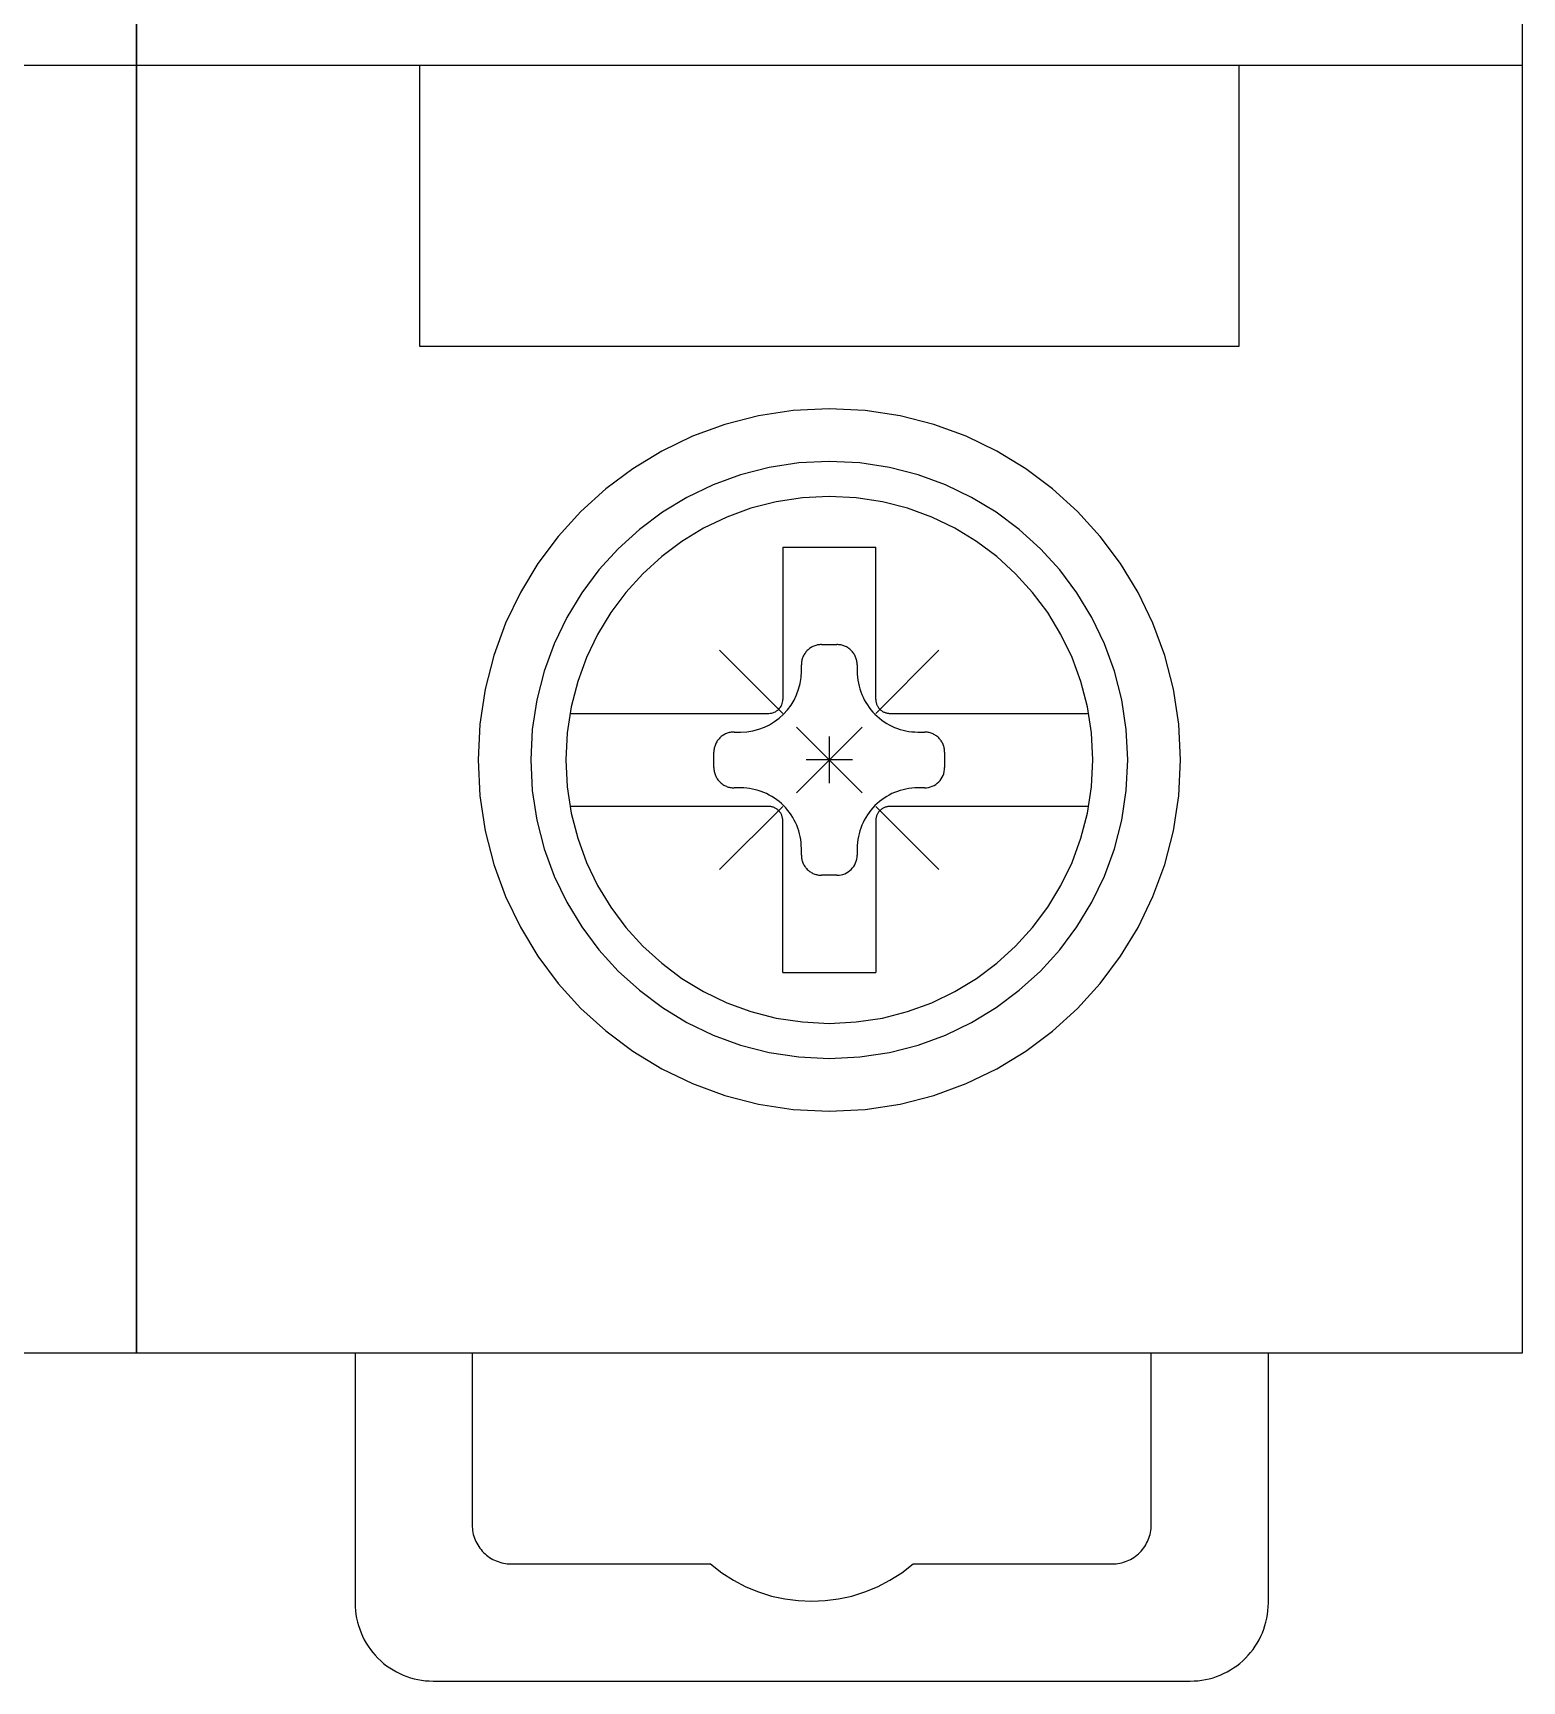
# Model space of a CAD drawing. Header units: millimetres. Extents: x 173893 to 258446, y -176540 to -123824.
# Drawn here: x 197149.22 to 197168.54, y -139324.39 to -139303.02 of the extents above; entities that cross this region are included whole.
import ezdxf

# ---------------------------------------------------------------- set-up
doc = ezdxf.new("R2010")
doc.units = ezdxf.units.MM
doc.header["$LTSCALE"] = 3

msp = doc.modelspace()

# ---------------------------------------------------------------- linework, layer by layer
for p, q in [((197150.565, -139240.659), (197150.565, -139320.141)), ((197150.565, -139320.141), (197150.565, -139240.659)), ((197168.537, -139240.659), (197168.537, -139320.141)), ((197132.593, -139303.435), (197150.565, -139303.435)), ((197150.565, -139303.435), (197168.537, -139303.435)), ((197154.236, -139303.435), (197154.236, -139307.08)), ((197164.867, -139307.08), (197164.867, -139303.435)), ((197154.236, -139307.08), (197164.867, -139307.08)), ((197158.633, -139307.982), (197158.196, -139308.094)), ((197159.085, -139307.913), (197158.633, -139307.982)), ((197159.551, -139307.89), (197159.085, -139307.913)), ((197160.017, -139307.913), (197159.551, -139307.89)), ((197159.551, -139307.89), (197159.551, -139307.89)), ((197160.47, -139307.982), (197160.017, -139307.913)), ((197160.906, -139308.094), (197160.47, -139307.982)), ((197158.196, -139308.094), (197157.778, -139308.248)), ((197161.325, -139308.248), (197160.906, -139308.094)), ((197157.379, -139308.439), (197157.004, -139308.668)), ((197157.778, -139308.248), (197157.379, -139308.439)), ((197161.723, -139308.439), (197161.325, -139308.248)), ((197162.099, -139308.668), (197161.723, -139308.439)), ((197158.771, -139308.652), (197158.4, -139308.747)), ((197159.155, -139308.593), (197158.771, -139308.652)), ((197159.551, -139308.573), (197159.155, -139308.593)), ((197159.947, -139308.593), (197159.551, -139308.573)), ((197159.551, -139308.573), (197159.551, -139308.573)), ((197160.332, -139308.652), (197159.947, -139308.593)), ((197160.703, -139308.747), (197160.332, -139308.652)), ((197157.004, -139308.668), (197156.653, -139308.93)), ((197158.4, -139308.747), (197158.044, -139308.877)), ((197161.059, -139308.877), (197160.703, -139308.747)), ((197162.449, -139308.93), (197162.099, -139308.668)), ((197156.653, -139308.93), (197156.33, -139309.224)), ((197157.705, -139309.04), (197157.386, -139309.234)), ((197158.044, -139308.877), (197157.705, -139309.04)), ((197159.202, -139309.046), (197158.863, -139309.098)), ((197159.551, -139309.029), (197159.202, -139309.046)), ((197159.901, -139309.046), (197159.551, -139309.029)), ((197159.551, -139309.029), (197159.551, -139309.029)), ((197160.24, -139309.098), (197159.901, -139309.046)), ((197161.397, -139309.04), (197161.059, -139308.877)), ((197161.717, -139309.234), (197161.397, -139309.04)), ((197162.773, -139309.224), (197162.449, -139308.93)), ((197156.33, -139309.224), (197156.035, -139309.548)), ((197157.386, -139309.234), (197157.088, -139309.457)), ((197158.221, -139309.297), (197157.922, -139309.441)), ((197158.535, -139309.182), (197158.221, -139309.297)), ((197158.863, -139309.098), (197158.535, -139309.182)), ((197160.567, -139309.182), (197160.24, -139309.098)), ((197160.881, -139309.297), (197160.567, -139309.182)), ((197161.18, -139309.441), (197160.881, -139309.297)), ((197162.015, -139309.457), (197161.717, -139309.234)), ((197163.067, -139309.548), (197162.773, -139309.224)), ((197157.088, -139309.457), (197156.813, -139309.707)), ((197157.922, -139309.441), (197157.641, -139309.612)), ((197161.462, -139309.612), (197161.18, -139309.441)), ((197162.29, -139309.707), (197162.015, -139309.457)), ((197156.035, -139309.548), (197155.773, -139309.898)), ((197156.813, -139309.707), (197156.563, -139309.982)), ((197157.641, -139309.612), (197157.378, -139309.809)), ((197158.948, -139309.688), (197158.948, -139311.66)), ((197158.948, -139309.688), (197160.155, -139309.688)), ((197160.155, -139311.66), (197160.155, -139309.688)), ((197161.725, -139309.809), (197161.462, -139309.612)), ((197162.54, -139309.982), (197162.29, -139309.707)), ((197163.329, -139309.898), (197163.067, -139309.548)), ((197155.773, -139309.898), (197155.545, -139310.274)), ((197157.378, -139309.809), (197157.135, -139310.03)), ((197161.968, -139310.03), (197161.725, -139309.809)), ((197163.558, -139310.274), (197163.329, -139309.898)), ((197156.563, -139309.982), (197156.34, -139310.28)), ((197157.135, -139310.03), (197156.914, -139310.272)), ((197162.188, -139310.272), (197161.968, -139310.03)), ((197162.763, -139310.28), (197162.54, -139309.982)), ((197155.545, -139310.274), (197155.353, -139310.672)), ((197156.34, -139310.28), (197156.146, -139310.6)), ((197156.914, -139310.272), (197156.718, -139310.535)), ((197162.385, -139310.535), (197162.188, -139310.272)), ((197162.957, -139310.6), (197162.763, -139310.28)), ((197163.75, -139310.672), (197163.558, -139310.274)), ((197156.718, -139310.535), (197156.547, -139310.817)), ((197162.556, -139310.817), (197162.385, -139310.535)), ((197155.353, -139310.672), (197155.2, -139311.091)), ((197156.146, -139310.6), (197155.983, -139310.938)), ((197163.12, -139310.938), (197162.957, -139310.6)), ((197163.903, -139311.091), (197163.75, -139310.672)), ((197155.983, -139310.938), (197155.853, -139311.294)), ((197156.547, -139310.817), (197156.403, -139311.116)), ((197159.296, -139311.001), (197159.286, -139311.009)), ((197159.306, -139310.993), (197159.296, -139311.001)), ((197159.317, -139310.986), (197159.306, -139310.993)), ((197159.328, -139310.98), (197159.317, -139310.986)), ((197159.34, -139310.974), (197159.328, -139310.98)), ((197159.351, -139310.969), (197159.34, -139310.974)), ((197159.363, -139310.964), (197159.351, -139310.969)), ((197159.376, -139310.961), (197159.363, -139310.964)), ((197159.388, -139310.957), (197159.376, -139310.961)), ((197159.4, -139310.954), (197159.388, -139310.957)), ((197159.413, -139310.952), (197159.4, -139310.954)), ((197159.426, -139310.951), (197159.413, -139310.952)), ((197159.439, -139310.95), (197159.426, -139310.951)), ((197159.452, -139310.949), (197159.439, -139310.95)), ((197159.452, -139310.949), (197159.452, -139310.949)), ((197159.452, -139310.949), (197159.651, -139310.949)), ((197159.664, -139310.95), (197159.651, -139310.949)), ((197159.677, -139310.951), (197159.664, -139310.95)), ((197159.69, -139310.952), (197159.677, -139310.951)), ((197159.702, -139310.954), (197159.69, -139310.952)), ((197159.715, -139310.957), (197159.702, -139310.954)), ((197159.727, -139310.961), (197159.715, -139310.957)), ((197159.739, -139310.964), (197159.727, -139310.961)), ((197159.751, -139310.969), (197159.739, -139310.964)), ((197159.763, -139310.974), (197159.751, -139310.969)), ((197159.775, -139310.98), (197159.763, -139310.974)), ((197159.786, -139310.986), (197159.775, -139310.98)), ((197159.797, -139310.993), (197159.786, -139310.986)), ((197159.807, -139311.001), (197159.797, -139310.993)), ((197159.817, -139311.009), (197159.807, -139311.001)), ((197162.7, -139311.116), (197162.556, -139310.817)), ((197163.25, -139311.294), (197163.12, -139310.938)), ((197155.2, -139311.091), (197155.088, -139311.528)), ((197156.403, -139311.116), (197156.288, -139311.43)), ((197158.129, -139311.023), (197158.948, -139311.842)), ((197159.19, -139311.199), (197159.189, -139311.212)), ((197159.189, -139311.296), (197159.189, -139311.212)), ((197159.191, -139311.186), (197159.19, -139311.199)), ((197159.192, -139311.173), (197159.191, -139311.186)), ((197159.194, -139311.16), (197159.192, -139311.173)), ((197159.197, -139311.148), (197159.194, -139311.16)), ((197159.201, -139311.135), (197159.197, -139311.148)), ((197159.205, -139311.123), (197159.201, -139311.135)), ((197159.209, -139311.111), (197159.205, -139311.123)), ((197159.214, -139311.099), (197159.209, -139311.111)), ((197159.22, -139311.088), (197159.214, -139311.099)), ((197159.226, -139311.077), (197159.22, -139311.088)), ((197159.233, -139311.066), (197159.226, -139311.077)), ((197159.241, -139311.055), (197159.233, -139311.066)), ((197159.249, -139311.045), (197159.241, -139311.055)), ((197159.257, -139311.036), (197159.249, -139311.045)), ((197159.266, -139311.026), (197159.257, -139311.036)), ((197159.276, -139311.017), (197159.266, -139311.026)), ((197159.266, -139311.026), (197159.266, -139311.026)), ((197159.286, -139311.009), (197159.276, -139311.017)), ((197159.827, -139311.017), (197159.817, -139311.009)), ((197159.837, -139311.026), (197159.827, -139311.017)), ((197159.846, -139311.036), (197159.837, -139311.026)), ((197159.837, -139311.026), (197159.837, -139311.026)), ((197159.854, -139311.045), (197159.846, -139311.036)), ((197159.862, -139311.055), (197159.854, -139311.045)), ((197159.869, -139311.066), (197159.862, -139311.055)), ((197159.876, -139311.077), (197159.869, -139311.066)), ((197159.882, -139311.088), (197159.876, -139311.077)), ((197159.888, -139311.099), (197159.882, -139311.088)), ((197159.893, -139311.111), (197159.888, -139311.099)), ((197159.898, -139311.123), (197159.893, -139311.111)), ((197159.902, -139311.135), (197159.898, -139311.123)), ((197159.905, -139311.148), (197159.902, -139311.135)), ((197159.908, -139311.16), (197159.905, -139311.148)), ((197159.91, -139311.173), (197159.908, -139311.16)), ((197159.912, -139311.186), (197159.91, -139311.173)), ((197159.913, -139311.199), (197159.912, -139311.186)), ((197159.914, -139311.212), (197159.913, -139311.199)), ((197159.914, -139311.212), (197159.914, -139311.296)), ((197159.914, -139311.212), (197159.914, -139311.212)), ((197160.155, -139311.842), (197160.974, -139311.023)), ((197162.815, -139311.43), (197162.7, -139311.116)), ((197164.015, -139311.528), (197163.903, -139311.091)), ((197155.853, -139311.294), (197155.757, -139311.665)), ((197156.288, -139311.43), (197156.204, -139311.757)), ((197159.173, -139311.455), (197159.185, -139311.377)), ((197159.185, -139311.377), (197159.189, -139311.296)), ((197159.914, -139311.296), (197159.914, -139311.296)), ((197159.914, -139311.296), (197159.914, -139311.335)), ((197159.914, -139311.335), (197159.917, -139311.374)), ((197159.917, -139311.374), (197159.922, -139311.413)), ((197159.922, -139311.413), (197159.929, -139311.451)), ((197162.899, -139311.757), (197162.815, -139311.43)), ((197163.346, -139311.665), (197163.25, -139311.294)), ((197155.088, -139311.528), (197155.019, -139311.98)), ((197159.094, -139311.672), (197159.127, -139311.603)), ((197159.127, -139311.603), (197159.154, -139311.53)), ((197159.154, -139311.53), (197159.173, -139311.455)), ((197159.929, -139311.451), (197159.937, -139311.488)), ((197159.937, -139311.488), (197159.947, -139311.525)), ((197159.947, -139311.525), (197159.959, -139311.562)), ((197159.959, -139311.562), (197159.973, -139311.598)), ((197159.973, -139311.598), (197159.989, -139311.633)), ((197159.989, -139311.633), (197160.006, -139311.667)), ((197164.084, -139311.98), (197164.015, -139311.528)), ((197155.757, -139311.665), (197155.699, -139312.05)), ((197156.204, -139311.757), (197156.152, -139312.096)), ((197156.188, -139311.842), (197158.766, -139311.842)), ((197158.766, -139311.842), (197158.784, -139311.841)), ((197158.766, -139311.842), (197158.766, -139311.842)), ((197158.784, -139311.841), (197158.802, -139311.839)), ((197158.802, -139311.839), (197158.82, -139311.834)), ((197158.82, -139311.834), (197158.837, -139311.828)), ((197158.837, -139311.828), (197158.852, -139311.82)), ((197158.852, -139311.82), (197158.868, -139311.811)), ((197158.868, -139311.811), (197158.882, -139311.801)), ((197158.882, -139311.801), (197158.895, -139311.789)), ((197158.895, -139311.789), (197158.906, -139311.776)), ((197158.903, -139311.904), (197158.959, -139311.853)), ((197158.906, -139311.776), (197158.917, -139311.762)), ((197158.917, -139311.762), (197158.926, -139311.747)), ((197158.926, -139311.747), (197158.934, -139311.731)), ((197158.934, -139311.731), (197158.94, -139311.714)), ((197158.94, -139311.714), (197158.944, -139311.697)), ((197158.944, -139311.697), (197158.947, -139311.679)), ((197158.947, -139311.679), (197158.948, -139311.66)), ((197158.959, -139311.853), (197159.01, -139311.797)), ((197159.01, -139311.797), (197159.055, -139311.737)), ((197159.055, -139311.737), (197159.094, -139311.672)), ((197160.006, -139311.667), (197160.025, -139311.7)), ((197160.025, -139311.7), (197160.046, -139311.733)), ((197160.046, -139311.733), (197160.068, -139311.765)), ((197160.068, -139311.765), (197160.092, -139311.795)), ((197160.092, -139311.795), (197160.117, -139311.825)), ((197160.117, -139311.825), (197160.144, -139311.853)), ((197160.144, -139311.853), (197160.144, -139311.853)), ((197160.144, -139311.853), (197160.172, -139311.88)), ((197160.155, -139311.66), (197160.155, -139311.66)), ((197160.155, -139311.66), (197160.155, -139311.669)), ((197160.155, -139311.669), (197160.156, -139311.678)), ((197160.156, -139311.678), (197160.157, -139311.687)), ((197160.157, -139311.687), (197160.158, -139311.696)), ((197160.158, -139311.696), (197160.16, -139311.704)), ((197160.16, -139311.704), (197160.162, -139311.713)), ((197160.162, -139311.713), (197160.165, -139311.721)), ((197160.165, -139311.721), (197160.169, -139311.73)), ((197160.169, -139311.73), (197160.172, -139311.738)), ((197160.172, -139311.738), (197160.176, -139311.746)), ((197160.176, -139311.746), (197160.18, -139311.753)), ((197160.18, -139311.753), (197160.185, -139311.761)), ((197160.185, -139311.761), (197160.19, -139311.768)), ((197160.19, -139311.768), (197160.196, -139311.775)), ((197160.196, -139311.775), (197160.202, -139311.782)), ((197160.202, -139311.782), (197160.208, -139311.789)), ((197160.208, -139311.789), (197160.208, -139311.789)), ((197160.208, -139311.789), (197160.215, -139311.795)), ((197160.215, -139311.795), (197160.221, -139311.801)), ((197160.221, -139311.801), (197160.228, -139311.806)), ((197160.228, -139311.806), (197160.236, -139311.812)), ((197160.236, -139311.812), (197160.243, -139311.816)), ((197160.243, -139311.816), (197160.251, -139311.821)), ((197160.251, -139311.821), (197160.259, -139311.825)), ((197160.259, -139311.825), (197160.267, -139311.828)), ((197160.267, -139311.828), (197160.275, -139311.832)), ((197160.275, -139311.832), (197160.284, -139311.834)), ((197160.284, -139311.834), (197160.292, -139311.837)), ((197160.292, -139311.837), (197160.301, -139311.839)), ((197160.301, -139311.839), (197160.31, -139311.84)), ((197160.31, -139311.84), (197160.319, -139311.841)), ((197160.319, -139311.841), (197160.328, -139311.842)), ((197160.328, -139311.842), (197160.337, -139311.842)), ((197160.337, -139311.842), (197162.915, -139311.842)), ((197162.951, -139312.096), (197162.899, -139311.757)), ((197163.404, -139312.05), (197163.346, -139311.665)), ((197155.019, -139311.98), (197154.995, -139312.446)), ((197155.699, -139312.05), (197155.679, -139312.446)), ((197158.482, -139312.08), (197158.561, -139312.068)), ((197158.561, -139312.068), (197158.636, -139312.048)), ((197158.636, -139312.048), (197158.709, -139312.022)), ((197158.709, -139312.022), (197158.777, -139311.989)), ((197158.777, -139311.989), (197158.842, -139311.949)), ((197158.842, -139311.949), (197158.903, -139311.904)), ((197159.125, -139312.873), (197159.978, -139312.019)), ((197159.125, -139312.019), (197159.978, -139312.873)), ((197160.172, -139311.88), (197160.202, -139311.905)), ((197160.202, -139311.905), (197160.232, -139311.929)), ((197160.232, -139311.929), (197160.264, -139311.951)), ((197160.264, -139311.951), (197160.296, -139311.972)), ((197160.296, -139311.972), (197160.33, -139311.991)), ((197160.33, -139311.991), (197160.364, -139312.008)), ((197160.364, -139312.008), (197160.399, -139312.024)), ((197160.399, -139312.024), (197160.435, -139312.038)), ((197160.435, -139312.038), (197160.472, -139312.05)), ((197160.472, -139312.05), (197160.509, -139312.06)), ((197160.509, -139312.06), (197160.546, -139312.068)), ((197160.546, -139312.068), (197160.584, -139312.075)), ((197160.584, -139312.075), (197160.623, -139312.08)), ((197163.424, -139312.446), (197163.404, -139312.05)), ((197164.108, -139312.446), (197164.084, -139311.98)), ((197156.152, -139312.096), (197156.134, -139312.446)), ((197158.063, -139312.282), (197158.06, -139312.295)), ((197158.066, -139312.27), (197158.063, -139312.282)), ((197158.07, -139312.258), (197158.066, -139312.27)), ((197158.075, -139312.246), (197158.07, -139312.258)), ((197158.08, -139312.234), (197158.075, -139312.246)), ((197158.086, -139312.222), (197158.08, -139312.234)), ((197158.092, -139312.211), (197158.086, -139312.222)), ((197158.099, -139312.2), (197158.092, -139312.211)), ((197158.106, -139312.19), (197158.099, -139312.2)), ((197158.114, -139312.18), (197158.106, -139312.19)), ((197158.123, -139312.17), (197158.114, -139312.18)), ((197158.132, -139312.161), (197158.123, -139312.17)), ((197158.141, -139312.152), (197158.132, -139312.161)), ((197158.132, -139312.161), (197158.132, -139312.161)), ((197158.151, -139312.143), (197158.141, -139312.152)), ((197158.161, -139312.135), (197158.151, -139312.143)), ((197158.172, -139312.128), (197158.161, -139312.135)), ((197158.182, -139312.121), (197158.172, -139312.128)), ((197158.194, -139312.114), (197158.182, -139312.121)), ((197158.205, -139312.109), (197158.194, -139312.114)), ((197158.217, -139312.104), (197158.205, -139312.109)), ((197158.229, -139312.099), (197158.217, -139312.104)), ((197158.241, -139312.095), (197158.229, -139312.099)), ((197158.253, -139312.091), (197158.241, -139312.095)), ((197158.266, -139312.089), (197158.253, -139312.091)), ((197158.278, -139312.086), (197158.266, -139312.089)), ((197158.291, -139312.085), (197158.278, -139312.086)), ((197158.304, -139312.084), (197158.291, -139312.085)), ((197158.317, -139312.084), (197158.304, -139312.084)), ((197158.317, -139312.084), (197158.402, -139312.084)), ((197158.317, -139312.084), (197158.317, -139312.084)), ((197158.402, -139312.084), (197158.482, -139312.08)), ((197158.402, -139312.084), (197158.402, -139312.084)), ((197159.552, -139312.144), (197159.551, -139312.748)), ((197160.623, -139312.08), (197160.662, -139312.083)), ((197160.662, -139312.083), (197160.701, -139312.084)), ((197160.701, -139312.084), (197160.786, -139312.084)), ((197160.798, -139312.084), (197160.786, -139312.084)), ((197160.811, -139312.085), (197160.798, -139312.084)), ((197160.824, -139312.086), (197160.811, -139312.085)), ((197160.837, -139312.089), (197160.824, -139312.086)), ((197160.849, -139312.091), (197160.837, -139312.089)), ((197160.862, -139312.095), (197160.849, -139312.091)), ((197160.874, -139312.099), (197160.862, -139312.095)), ((197160.886, -139312.104), (197160.874, -139312.099)), ((197160.898, -139312.109), (197160.886, -139312.104)), ((197160.909, -139312.114), (197160.898, -139312.109)), ((197160.92, -139312.121), (197160.909, -139312.114)), ((197160.931, -139312.128), (197160.92, -139312.121)), ((197160.942, -139312.135), (197160.931, -139312.128)), ((197160.952, -139312.143), (197160.942, -139312.135)), ((197160.962, -139312.152), (197160.952, -139312.143)), ((197160.971, -139312.161), (197160.962, -139312.152)), ((197160.98, -139312.17), (197160.971, -139312.161)), ((197160.971, -139312.161), (197160.971, -139312.161)), ((197160.988, -139312.18), (197160.98, -139312.17)), ((197160.996, -139312.19), (197160.988, -139312.18)), ((197161.004, -139312.2), (197160.996, -139312.19)), ((197161.011, -139312.211), (197161.004, -139312.2)), ((197161.017, -139312.222), (197161.011, -139312.211)), ((197161.023, -139312.234), (197161.017, -139312.222)), ((197161.028, -139312.246), (197161.023, -139312.234)), ((197161.033, -139312.258), (197161.028, -139312.246)), ((197161.037, -139312.27), (197161.033, -139312.258)), ((197161.04, -139312.282), (197161.037, -139312.27)), ((197161.043, -139312.295), (197161.04, -139312.282)), ((197162.969, -139312.446), (197162.951, -139312.096)), ((197154.995, -139312.446), (197154.995, -139312.446)), ((197154.995, -139312.446), (197155.019, -139312.912)), ((197155.679, -139312.446), (197155.679, -139312.446)), ((197155.679, -139312.446), (197155.699, -139312.842)), ((197156.134, -139312.446), (197156.134, -139312.446)), ((197156.134, -139312.446), (197156.152, -139312.795)), ((197158.056, -139312.32), (197158.055, -139312.333)), ((197158.055, -139312.333), (197158.055, -139312.346)), ((197158.055, -139312.546), (197158.055, -139312.346)), ((197158.058, -139312.307), (197158.056, -139312.32)), ((197158.06, -139312.295), (197158.058, -139312.307)), ((197159.853, -139312.446), (197159.25, -139312.446)), ((197161.045, -139312.307), (197161.043, -139312.295)), ((197161.047, -139312.32), (197161.045, -139312.307)), ((197161.048, -139312.333), (197161.047, -139312.32)), ((197161.048, -139312.346), (197161.048, -139312.333)), ((197161.048, -139312.346), (197161.048, -139312.346)), ((197161.048, -139312.346), (197161.048, -139312.546)), ((197162.951, -139312.795), (197162.969, -139312.446)), ((197162.969, -139312.446), (197162.969, -139312.446)), ((197163.404, -139312.842), (197163.424, -139312.446)), ((197163.424, -139312.446), (197163.424, -139312.446)), ((197164.084, -139312.912), (197164.108, -139312.446)), ((197164.108, -139312.446), (197164.108, -139312.446)), ((197158.055, -139312.546), (197158.055, -139312.546)), ((197158.055, -139312.546), (197158.055, -139312.559)), ((197158.055, -139312.559), (197158.056, -139312.572)), ((197158.056, -139312.572), (197158.058, -139312.584)), ((197158.058, -139312.584), (197158.06, -139312.597)), ((197158.06, -139312.597), (197158.063, -139312.609)), ((197158.063, -139312.609), (197158.066, -139312.622)), ((197158.066, -139312.622), (197158.07, -139312.634)), ((197158.07, -139312.634), (197158.075, -139312.646)), ((197158.075, -139312.646), (197158.08, -139312.658)), ((197158.08, -139312.658), (197158.086, -139312.669)), ((197158.086, -139312.669), (197158.092, -139312.68)), ((197158.092, -139312.68), (197158.099, -139312.691)), ((197158.099, -139312.691), (197158.106, -139312.702)), ((197158.106, -139312.702), (197158.114, -139312.712)), ((197158.114, -139312.712), (197158.123, -139312.722)), ((197160.971, -139312.731), (197160.988, -139312.712)), ((197160.988, -139312.712), (197161.003, -139312.692)), ((197161.003, -139312.692), (197161.016, -139312.671)), ((197161.016, -139312.671), (197161.027, -139312.648)), ((197161.027, -139312.648), (197161.036, -139312.624)), ((197161.036, -139312.624), (197161.043, -139312.598)), ((197161.043, -139312.598), (197161.047, -139312.572)), ((197161.047, -139312.572), (197161.048, -139312.546)), ((197155.019, -139312.912), (197155.088, -139313.364)), ((197155.699, -139312.842), (197155.757, -139313.226)), ((197156.152, -139312.795), (197156.204, -139313.135)), ((197158.123, -139312.722), (197158.132, -139312.731)), ((197158.132, -139312.731), (197158.132, -139312.731)), ((197158.132, -139312.731), (197158.141, -139312.74)), ((197158.141, -139312.74), (197158.151, -139312.749)), ((197158.151, -139312.749), (197158.161, -139312.756)), ((197158.161, -139312.756), (197158.172, -139312.764)), ((197158.172, -139312.764), (197158.182, -139312.771)), ((197158.182, -139312.771), (197158.194, -139312.777)), ((197158.194, -139312.777), (197158.205, -139312.783)), ((197158.205, -139312.783), (197158.217, -139312.788)), ((197158.217, -139312.788), (197158.229, -139312.793)), ((197158.229, -139312.793), (197158.241, -139312.797)), ((197158.241, -139312.797), (197158.253, -139312.8)), ((197158.253, -139312.8), (197158.266, -139312.803)), ((197158.266, -139312.803), (197158.278, -139312.805)), ((197158.278, -139312.805), (197158.291, -139312.807)), ((197158.291, -139312.807), (197158.304, -139312.808)), ((197158.304, -139312.808), (197158.317, -139312.808)), ((197158.402, -139312.808), (197158.317, -139312.808)), ((197158.441, -139312.809), (197158.402, -139312.808)), ((197158.48, -139312.812), (197158.441, -139312.809)), ((197158.518, -139312.817), (197158.48, -139312.812)), ((197158.556, -139312.823), (197158.518, -139312.817)), ((197158.594, -139312.832), (197158.556, -139312.823)), ((197158.631, -139312.842), (197158.594, -139312.832)), ((197158.667, -139312.854), (197158.631, -139312.842)), ((197158.703, -139312.868), (197158.667, -139312.854)), ((197158.738, -139312.883), (197158.703, -139312.868)), ((197158.773, -139312.901), (197158.738, -139312.883)), ((197158.806, -139312.92), (197158.773, -139312.901)), ((197158.839, -139312.94), (197158.806, -139312.92)), ((197160.296, -139312.92), (197160.264, -139312.94)), ((197160.33, -139312.901), (197160.296, -139312.92)), ((197160.364, -139312.883), (197160.33, -139312.901)), ((197160.399, -139312.868), (197160.364, -139312.883)), ((197160.435, -139312.854), (197160.399, -139312.868)), ((197160.472, -139312.842), (197160.435, -139312.854)), ((197160.509, -139312.832), (197160.472, -139312.842)), ((197160.546, -139312.823), (197160.509, -139312.832)), ((197160.584, -139312.817), (197160.546, -139312.823)), ((197160.623, -139312.812), (197160.584, -139312.817)), ((197160.662, -139312.809), (197160.623, -139312.812)), ((197160.701, -139312.808), (197160.662, -139312.809)), ((197160.786, -139312.808), (197160.701, -139312.808)), ((197160.701, -139312.808), (197160.701, -139312.808)), ((197160.786, -139312.808), (197160.812, -139312.807)), ((197160.786, -139312.808), (197160.786, -139312.808)), ((197160.812, -139312.807), (197160.838, -139312.803)), ((197160.838, -139312.803), (197160.863, -139312.796)), ((197160.863, -139312.796), (197160.888, -139312.787)), ((197160.888, -139312.787), (197160.91, -139312.776)), ((197160.91, -139312.776), (197160.932, -139312.763)), ((197160.932, -139312.763), (197160.952, -139312.748)), ((197160.952, -139312.748), (197160.971, -139312.731)), ((197162.899, -139313.135), (197162.951, -139312.795)), ((197163.346, -139313.226), (197163.404, -139312.842)), ((197164.015, -139313.364), (197164.084, -139312.912)), ((197158.766, -139313.05), (197156.188, -139313.05)), ((197156.204, -139313.135), (197156.288, -139313.462)), ((197158.129, -139313.869), (197158.948, -139313.05)), ((197158.775, -139313.05), (197158.766, -139313.05)), ((197158.784, -139313.05), (197158.775, -139313.05)), ((197158.792, -139313.051), (197158.784, -139313.05)), ((197158.801, -139313.053), (197158.792, -139313.051)), ((197158.81, -139313.055), (197158.801, -139313.053)), ((197158.819, -139313.057), (197158.81, -139313.055)), ((197158.827, -139313.06), (197158.819, -139313.057)), ((197158.836, -139313.063), (197158.827, -139313.06)), ((197158.843, -139313.067), (197158.836, -139313.063)), ((197158.87, -139312.962), (197158.839, -139312.94)), ((197158.851, -139313.071), (197158.843, -139313.067)), ((197158.859, -139313.075), (197158.851, -139313.071)), ((197158.867, -139313.08), (197158.859, -139313.075)), ((197158.874, -139313.085), (197158.867, -139313.08)), ((197158.901, -139312.986), (197158.87, -139312.962)), ((197158.881, -139313.091), (197158.874, -139313.085)), ((197158.888, -139313.097), (197158.881, -139313.091)), ((197158.895, -139313.103), (197158.888, -139313.097)), ((197158.901, -139313.109), (197158.895, -139313.103)), ((197158.895, -139313.103), (197158.895, -139313.103)), ((197158.93, -139313.012), (197158.901, -139312.986)), ((197158.907, -139313.116), (197158.901, -139313.109)), ((197158.912, -139313.123), (197158.907, -139313.116)), ((197158.917, -139313.131), (197158.912, -139313.123)), ((197158.922, -139313.138), (197158.917, -139313.131)), ((197158.927, -139313.146), (197158.922, -139313.138)), ((197158.959, -139313.039), (197158.93, -139313.012)), ((197158.986, -139313.067), (197158.959, -139313.039)), ((197158.959, -139313.039), (197158.959, -139313.039)), ((197159.011, -139313.096), (197158.986, -139313.067)), ((197159.035, -139313.127), (197159.011, -139313.096)), ((197159.057, -139313.159), (197159.035, -139313.127)), ((197160.068, -139313.127), (197160.046, -139313.159)), ((197160.092, -139313.096), (197160.068, -139313.127)), ((197160.117, -139313.067), (197160.092, -139313.096)), ((197160.144, -139313.039), (197160.117, -139313.067)), ((197160.172, -139313.012), (197160.144, -139313.039)), ((197160.144, -139313.039), (197160.144, -139313.039)), ((197160.155, -139313.05), (197160.974, -139313.869)), ((197160.202, -139312.986), (197160.172, -139313.012)), ((197160.18, -139313.138), (197160.176, -139313.146)), ((197160.185, -139313.131), (197160.18, -139313.138)), ((197160.19, -139313.123), (197160.185, -139313.131)), ((197160.196, -139313.116), (197160.19, -139313.123)), ((197160.202, -139313.109), (197160.196, -139313.116)), ((197160.232, -139312.962), (197160.202, -139312.986)), ((197160.208, -139313.103), (197160.202, -139313.109)), ((197160.215, -139313.097), (197160.208, -139313.103)), ((197160.208, -139313.103), (197160.208, -139313.103)), ((197160.221, -139313.091), (197160.215, -139313.097)), ((197160.228, -139313.085), (197160.221, -139313.091)), ((197160.236, -139313.08), (197160.228, -139313.085)), ((197160.264, -139312.94), (197160.232, -139312.962)), ((197160.243, -139313.075), (197160.236, -139313.08)), ((197160.251, -139313.071), (197160.243, -139313.075)), ((197160.259, -139313.067), (197160.251, -139313.071)), ((197160.267, -139313.063), (197160.259, -139313.067)), ((197160.275, -139313.06), (197160.267, -139313.063)), ((197160.284, -139313.057), (197160.275, -139313.06)), ((197160.292, -139313.055), (197160.284, -139313.057)), ((197160.301, -139313.053), (197160.292, -139313.055)), ((197160.31, -139313.051), (197160.301, -139313.053)), ((197160.319, -139313.05), (197160.31, -139313.051)), ((197160.328, -139313.05), (197160.319, -139313.05)), ((197160.337, -139313.05), (197160.328, -139313.05)), ((197160.337, -139313.05), (197160.337, -139313.05)), ((197162.915, -139313.05), (197160.337, -139313.05)), ((197162.815, -139313.462), (197162.899, -139313.135)), ((197155.757, -139313.226), (197155.853, -139313.597)), ((197158.931, -139313.154), (197158.927, -139313.146)), ((197158.934, -139313.162), (197158.931, -139313.154)), ((197158.937, -139313.17), (197158.934, -139313.162)), ((197158.94, -139313.179), (197158.937, -139313.17)), ((197158.942, -139313.187), (197158.94, -139313.179)), ((197158.945, -139313.196), (197158.942, -139313.187)), ((197158.946, -139313.205), (197158.945, -139313.196)), ((197158.947, -139313.214), (197158.946, -139313.205)), ((197158.948, -139313.223), (197158.947, -139313.214)), ((197158.948, -139313.232), (197158.948, -139313.223)), ((197158.948, -139313.232), (197158.948, -139313.232)), ((197158.948, -139315.204), (197158.948, -139313.232)), ((197159.078, -139313.191), (197159.057, -139313.159)), ((197159.097, -139313.225), (197159.078, -139313.191)), ((197159.114, -139313.259), (197159.097, -139313.225)), ((197159.129, -139313.294), (197159.114, -139313.259)), ((197159.143, -139313.33), (197159.129, -139313.294)), ((197159.155, -139313.366), (197159.143, -139313.33)), ((197159.959, -139313.33), (197159.947, -139313.366)), ((197159.973, -139313.294), (197159.959, -139313.33)), ((197159.989, -139313.259), (197159.973, -139313.294)), ((197160.006, -139313.225), (197159.989, -139313.259)), ((197160.025, -139313.191), (197160.006, -139313.225)), ((197160.046, -139313.159), (197160.025, -139313.191)), ((197160.156, -139313.214), (197160.155, -139313.223)), ((197160.155, -139313.223), (197160.155, -139313.232)), ((197160.155, -139313.232), (197160.155, -139315.204)), ((197160.157, -139313.205), (197160.156, -139313.214)), ((197160.158, -139313.196), (197160.157, -139313.205)), ((197160.16, -139313.187), (197160.158, -139313.196)), ((197160.162, -139313.179), (197160.16, -139313.187)), ((197160.165, -139313.17), (197160.162, -139313.179)), ((197160.169, -139313.162), (197160.165, -139313.17)), ((197160.172, -139313.154), (197160.169, -139313.162)), ((197160.176, -139313.146), (197160.172, -139313.154)), ((197163.25, -139313.597), (197163.346, -139313.226)), ((197155.088, -139313.364), (197155.2, -139313.801)), ((197156.288, -139313.462), (197156.403, -139313.776)), ((197159.165, -139313.403), (197159.155, -139313.366)), ((197159.174, -139313.441), (197159.165, -139313.403)), ((197159.181, -139313.479), (197159.174, -139313.441)), ((197159.186, -139313.517), (197159.181, -139313.479)), ((197159.188, -139313.556), (197159.186, -139313.517)), ((197159.189, -139313.595), (197159.188, -139313.556)), ((197159.917, -139313.517), (197159.914, -139313.556)), ((197159.914, -139313.556), (197159.914, -139313.595)), ((197159.922, -139313.479), (197159.917, -139313.517)), ((197159.929, -139313.441), (197159.922, -139313.479)), ((197159.937, -139313.403), (197159.929, -139313.441)), ((197159.947, -139313.366), (197159.937, -139313.403)), ((197162.7, -139313.776), (197162.815, -139313.462)), ((197163.903, -139313.801), (197164.015, -139313.364)), ((197155.853, -139313.597), (197155.983, -139313.953)), ((197156.403, -139313.776), (197156.547, -139314.075)), ((197159.189, -139313.68), (197159.189, -139313.595)), ((197159.189, -139313.595), (197159.189, -139313.595)), ((197159.189, -139313.68), (197159.189, -139313.68)), ((197159.189, -139313.68), (197159.19, -139313.693)), ((197159.19, -139313.693), (197159.191, -139313.706)), ((197159.191, -139313.706), (197159.192, -139313.719)), ((197159.192, -139313.719), (197159.194, -139313.731)), ((197159.194, -139313.731), (197159.197, -139313.744)), ((197159.197, -139313.744), (197159.201, -139313.756)), ((197159.201, -139313.756), (197159.205, -139313.768)), ((197159.205, -139313.768), (197159.209, -139313.78)), ((197159.209, -139313.78), (197159.214, -139313.792)), ((197159.882, -139313.805), (197159.893, -139313.782)), ((197159.893, -139313.782), (197159.902, -139313.758)), ((197159.902, -139313.758), (197159.908, -139313.733)), ((197159.908, -139313.733), (197159.912, -139313.707)), ((197159.912, -139313.707), (197159.914, -139313.68)), ((197159.914, -139313.595), (197159.914, -139313.68)), ((197162.556, -139314.075), (197162.7, -139313.776)), ((197163.12, -139313.953), (197163.25, -139313.597)), ((197155.2, -139313.801), (197155.353, -139314.219)), ((197155.983, -139313.953), (197156.146, -139314.292)), ((197159.214, -139313.792), (197159.22, -139313.803)), ((197159.22, -139313.803), (197159.226, -139313.815)), ((197159.226, -139313.815), (197159.233, -139313.826)), ((197159.233, -139313.826), (197159.241, -139313.836)), ((197159.241, -139313.836), (197159.249, -139313.846)), ((197159.249, -139313.846), (197159.257, -139313.856)), ((197159.257, -139313.856), (197159.266, -139313.866)), ((197159.266, -139313.866), (197159.266, -139313.866)), ((197159.266, -139313.866), (197159.276, -139313.874)), ((197159.276, -139313.874), (197159.286, -139313.883)), ((197159.286, -139313.883), (197159.296, -139313.891)), ((197159.296, -139313.891), (197159.306, -139313.898)), ((197159.306, -139313.898), (197159.317, -139313.905)), ((197159.317, -139313.905), (197159.328, -139313.911)), ((197159.328, -139313.911), (197159.34, -139313.917)), ((197159.34, -139313.917), (197159.351, -139313.922)), ((197159.351, -139313.922), (197159.363, -139313.927)), ((197159.363, -139313.927), (197159.376, -139313.931)), ((197159.376, -139313.931), (197159.388, -139313.934)), ((197159.388, -139313.934), (197159.4, -139313.937)), ((197159.4, -139313.937), (197159.413, -139313.939)), ((197159.413, -139313.939), (197159.426, -139313.941)), ((197159.426, -139313.941), (197159.439, -139313.942)), ((197159.439, -139313.942), (197159.452, -139313.942)), ((197159.651, -139313.942), (197159.452, -139313.942)), ((197159.651, -139313.942), (197159.678, -139313.941)), ((197159.651, -139313.942), (197159.651, -139313.942)), ((197159.678, -139313.941), (197159.704, -139313.937)), ((197159.704, -139313.937), (197159.729, -139313.93)), ((197159.729, -139313.93), (197159.753, -139313.922)), ((197159.753, -139313.922), (197159.776, -139313.911)), ((197159.776, -139313.911), (197159.798, -139313.897)), ((197159.798, -139313.897), (197159.818, -139313.882)), ((197159.818, -139313.882), (197159.837, -139313.866)), ((197159.837, -139313.866), (197159.853, -139313.847)), ((197159.853, -139313.847), (197159.869, -139313.827)), ((197159.869, -139313.827), (197159.882, -139313.805)), ((197162.957, -139314.292), (197163.12, -139313.953)), ((197163.75, -139314.219), (197163.903, -139313.801)), ((197156.547, -139314.075), (197156.718, -139314.356)), ((197162.385, -139314.356), (197162.556, -139314.075)), ((197155.353, -139314.219), (197155.545, -139314.617)), ((197156.146, -139314.292), (197156.34, -139314.611)), ((197156.718, -139314.356), (197156.914, -139314.62)), ((197162.188, -139314.62), (197162.385, -139314.356)), ((197162.763, -139314.611), (197162.957, -139314.292)), ((197163.558, -139314.618), (197163.75, -139314.219)), ((197155.545, -139314.617), (197155.773, -139314.993)), ((197156.34, -139314.611), (197156.563, -139314.909)), ((197156.914, -139314.62), (197157.135, -139314.862)), ((197161.968, -139314.862), (197162.188, -139314.62)), ((197162.54, -139314.909), (197162.763, -139314.611)), ((197163.329, -139314.993), (197163.558, -139314.618)), ((197155.773, -139314.993), (197156.035, -139315.344)), ((197156.563, -139314.909), (197156.813, -139315.184)), ((197157.135, -139314.862), (197157.378, -139315.083)), ((197161.725, -139315.083), (197161.968, -139314.862)), ((197162.29, -139315.184), (197162.54, -139314.909)), ((197163.067, -139315.344), (197163.329, -139314.993)), ((197156.813, -139315.184), (197157.088, -139315.434)), ((197157.378, -139315.083), (197157.641, -139315.279)), ((197157.641, -139315.279), (197157.922, -139315.451)), ((197158.948, -139315.204), (197160.155, -139315.204)), ((197161.18, -139315.451), (197161.462, -139315.279)), ((197161.462, -139315.279), (197161.725, -139315.083)), ((197162.015, -139315.434), (197162.29, -139315.184)), ((197156.035, -139315.344), (197156.33, -139315.668)), ((197157.088, -139315.434), (197157.386, -139315.657)), ((197157.922, -139315.451), (197158.221, -139315.595)), ((197160.881, -139315.595), (197161.18, -139315.451)), ((197161.717, -139315.657), (197162.015, -139315.434)), ((197162.773, -139315.668), (197163.067, -139315.344)), ((197156.33, -139315.668), (197156.653, -139315.961)), ((197157.386, -139315.657), (197157.705, -139315.851)), ((197158.221, -139315.595), (197158.535, -139315.709)), ((197158.535, -139315.709), (197158.863, -139315.794)), ((197160.24, -139315.794), (197160.567, -139315.709)), ((197160.567, -139315.709), (197160.881, -139315.595)), ((197161.397, -139315.851), (197161.717, -139315.657)), ((197162.449, -139315.962), (197162.773, -139315.668)), ((197157.705, -139315.851), (197158.044, -139316.014)), ((197158.863, -139315.794), (197159.202, -139315.845)), ((197159.202, -139315.845), (197159.551, -139315.863)), ((197159.551, -139315.863), (197159.901, -139315.845)), ((197159.551, -139315.863), (197159.551, -139315.863)), ((197159.901, -139315.845), (197160.24, -139315.794)), ((197161.059, -139316.014), (197161.397, -139315.851)), ((197156.653, -139315.961), (197157.004, -139316.224)), ((197158.044, -139316.014), (197158.4, -139316.145)), ((197160.703, -139316.145), (197161.059, -139316.014)), ((197162.099, -139316.224), (197162.449, -139315.962)), ((197157.004, -139316.224), (197157.379, -139316.452)), ((197158.4, -139316.145), (197158.771, -139316.24)), ((197158.771, -139316.24), (197159.155, -139316.299)), ((197159.155, -139316.299), (197159.551, -139316.319)), ((197159.551, -139316.319), (197159.947, -139316.299)), ((197159.551, -139316.319), (197159.551, -139316.319)), ((197159.947, -139316.299), (197160.332, -139316.24)), ((197160.332, -139316.24), (197160.703, -139316.145)), ((197161.723, -139316.452), (197162.099, -139316.224)), ((197157.379, -139316.452), (197157.778, -139316.644)), ((197161.325, -139316.644), (197161.723, -139316.452)), ((197157.778, -139316.644), (197158.196, -139316.797)), ((197160.906, -139316.797), (197161.325, -139316.644)), ((197158.196, -139316.797), (197158.633, -139316.91)), ((197158.633, -139316.91), (197159.085, -139316.979)), ((197159.085, -139316.979), (197159.551, -139317.002)), ((197159.551, -139317.002), (197160.017, -139316.979)), ((197160.017, -139316.979), (197160.47, -139316.91)), ((197160.47, -139316.91), (197160.906, -139316.797)), ((197159.551, -139317.002), (197159.551, -139317.002)), ((197150.565, -139320.141), (197132.593, -139320.141)), ((197168.537, -139320.141), (197150.565, -139320.141)), ((197153.401, -139320.141), (197153.401, -139323.381)), ((197154.919, -139320.141), (197154.919, -139322.369)), ((197163.728, -139322.369), (197163.728, -139320.141)), ((197165.247, -139323.381), (197165.247, -139320.141)), ((197154.919, -139322.369), (197154.919, -139322.369)), ((197154.919, -139322.369), (197154.92, -139322.393)), ((197154.92, -139322.393), (197154.922, -139322.418)), ((197154.922, -139322.418), (197154.925, -139322.443)), ((197154.925, -139322.443), (197154.929, -139322.468)), ((197154.929, -139322.468), (197154.934, -139322.492)), ((197154.934, -139322.492), (197154.941, -139322.516)), ((197154.941, -139322.516), (197154.949, -139322.539)), ((197154.949, -139322.539), (197154.958, -139322.562)), ((197163.689, -139322.562), (197163.698, -139322.539)), ((197163.698, -139322.539), (197163.706, -139322.516)), ((197163.706, -139322.516), (197163.713, -139322.492)), ((197163.713, -139322.492), (197163.718, -139322.468)), ((197163.718, -139322.468), (197163.722, -139322.443)), ((197163.722, -139322.443), (197163.725, -139322.418)), ((197163.725, -139322.418), (197163.727, -139322.393)), ((197163.727, -139322.393), (197163.728, -139322.369)), ((197154.958, -139322.562), (197154.968, -139322.585)), ((197154.968, -139322.585), (197154.979, -139322.607)), ((197154.979, -139322.607), (197154.991, -139322.628)), ((197154.991, -139322.628), (197155.004, -139322.649)), ((197155.004, -139322.649), (197155.018, -139322.669)), ((197155.018, -139322.669), (197155.034, -139322.689)), ((197155.034, -139322.689), (197155.05, -139322.708)), ((197155.05, -139322.708), (197155.068, -139322.726)), ((197155.068, -139322.726), (197155.068, -139322.726)), ((197155.068, -139322.726), (197155.086, -139322.744)), ((197155.086, -139322.744), (197155.105, -139322.76)), ((197155.105, -139322.76), (197155.124, -139322.775)), ((197163.523, -139322.775), (197163.542, -139322.76)), ((197163.542, -139322.76), (197163.561, -139322.744)), ((197163.561, -139322.744), (197163.58, -139322.726)), ((197163.58, -139322.726), (197163.597, -139322.708)), ((197163.58, -139322.726), (197163.58, -139322.726)), ((197163.597, -139322.708), (197163.613, -139322.689)), ((197163.613, -139322.689), (197163.628, -139322.669)), ((197163.628, -139322.669), (197163.643, -139322.649)), ((197163.643, -139322.649), (197163.656, -139322.628)), ((197163.656, -139322.628), (197163.668, -139322.607)), ((197163.668, -139322.607), (197163.679, -139322.585)), ((197163.679, -139322.585), (197163.689, -139322.562)), ((197155.124, -139322.775), (197155.145, -139322.79)), ((197155.145, -139322.79), (197155.165, -139322.803)), ((197155.165, -139322.803), (197155.187, -139322.815)), ((197155.187, -139322.815), (197155.209, -139322.826)), ((197155.209, -139322.826), (197155.232, -139322.836)), ((197155.232, -139322.836), (197155.255, -139322.845)), ((197155.255, -139322.845), (197155.278, -139322.853)), ((197155.278, -139322.853), (197155.302, -139322.859)), ((197155.302, -139322.859), (197155.326, -139322.865)), ((197155.326, -139322.865), (197155.351, -139322.869)), ((197155.351, -139322.869), (197155.375, -139322.872)), ((197155.375, -139322.872), (197155.4, -139322.874)), ((197155.4, -139322.874), (197155.426, -139322.875)), ((197155.426, -139322.875), (197158.01, -139322.875)), ((197158.01, -139322.875), (197158.01, -139322.875)), ((197158.01, -139322.875), (197158.156, -139322.988)), ((197160.491, -139322.988), (197160.638, -139322.875)), ((197160.638, -139322.875), (197163.222, -139322.875)), ((197163.222, -139322.875), (197163.247, -139322.874)), ((197163.222, -139322.875), (197163.222, -139322.875)), ((197163.247, -139322.874), (197163.272, -139322.872)), ((197163.272, -139322.872), (197163.296, -139322.869)), ((197163.296, -139322.869), (197163.321, -139322.865)), ((197163.321, -139322.865), (197163.345, -139322.859)), ((197163.345, -139322.859), (197163.369, -139322.853)), ((197163.369, -139322.853), (197163.392, -139322.845)), ((197163.392, -139322.845), (197163.415, -139322.836)), ((197163.415, -139322.836), (197163.438, -139322.826)), ((197163.438, -139322.826), (197163.46, -139322.815)), ((197163.46, -139322.815), (197163.482, -139322.803)), ((197163.482, -139322.803), (197163.503, -139322.79)), ((197163.503, -139322.79), (197163.523, -139322.775)), ((197158.156, -139322.988), (197158.309, -139323.086)), ((197158.309, -139323.086), (197158.468, -139323.17)), ((197158.468, -139323.17), (197158.633, -139323.238)), ((197160.014, -139323.238), (197160.179, -139323.17)), ((197160.179, -139323.17), (197160.338, -139323.086)), ((197160.338, -139323.086), (197160.491, -139322.988)), ((197153.401, -139323.381), (197153.401, -139323.381)), ((197153.401, -139323.381), (197153.402, -139323.431)), ((197158.633, -139323.238), (197158.802, -139323.291)), ((197158.802, -139323.291), (197158.974, -139323.329)), ((197158.974, -139323.329), (197159.148, -139323.351)), ((197159.148, -139323.351), (197159.324, -139323.359)), ((197159.324, -139323.359), (197159.499, -139323.351)), ((197159.499, -139323.351), (197159.673, -139323.329)), ((197159.673, -139323.329), (197159.845, -139323.291)), ((197159.845, -139323.291), (197160.014, -139323.238)), ((197165.245, -139323.431), (197165.247, -139323.381)), ((197153.402, -139323.431), (197153.405, -139323.481)), ((197153.405, -139323.481), (197153.411, -139323.53)), ((197153.411, -139323.53), (197153.42, -139323.579)), ((197153.42, -139323.579), (197153.431, -139323.628)), ((197165.216, -139323.628), (197165.227, -139323.579)), ((197165.227, -139323.579), (197165.235, -139323.53)), ((197165.235, -139323.53), (197165.242, -139323.481)), ((197165.242, -139323.481), (197165.245, -139323.431)), ((197153.431, -139323.628), (197153.444, -139323.675)), ((197153.444, -139323.675), (197153.46, -139323.722)), ((197153.46, -139323.722), (197153.478, -139323.768)), ((197153.478, -139323.768), (197153.497, -139323.813)), ((197153.497, -139323.813), (197153.52, -139323.858)), ((197165.127, -139323.858), (197165.15, -139323.813)), ((197165.15, -139323.813), (197165.17, -139323.768)), ((197165.17, -139323.768), (197165.187, -139323.722)), ((197165.187, -139323.722), (197165.203, -139323.675)), ((197165.203, -139323.675), (197165.216, -139323.628)), ((197153.52, -139323.858), (197153.544, -139323.901)), ((197153.544, -139323.901), (197153.571, -139323.943)), ((197153.571, -139323.943), (197153.599, -139323.983)), ((197153.599, -139323.983), (197153.63, -139324.023)), ((197153.63, -139324.023), (197153.662, -139324.06)), ((197164.985, -139324.06), (197165.017, -139324.023)), ((197165.017, -139324.023), (197165.048, -139323.983)), ((197165.048, -139323.983), (197165.077, -139323.943)), ((197165.077, -139323.943), (197165.103, -139323.901)), ((197165.103, -139323.901), (197165.127, -139323.858)), ((197153.662, -139324.06), (197153.697, -139324.097)), ((197153.697, -139324.097), (197153.697, -139324.097)), ((197153.697, -139324.097), (197153.733, -139324.131)), ((197153.733, -139324.131), (197153.771, -139324.164)), ((197153.771, -139324.164), (197153.81, -139324.195)), ((197153.81, -139324.195), (197153.851, -139324.223)), ((197153.851, -139324.223), (197153.893, -139324.25)), ((197153.893, -139324.25), (197153.936, -139324.274)), ((197164.711, -139324.274), (197164.754, -139324.25)), ((197164.754, -139324.25), (197164.796, -139324.223)), ((197164.796, -139324.223), (197164.836, -139324.195)), ((197164.836, -139324.195), (197164.876, -139324.164)), ((197164.876, -139324.164), (197164.914, -139324.131)), ((197164.914, -139324.131), (197164.95, -139324.097)), ((197164.95, -139324.097), (197164.985, -139324.06)), ((197164.95, -139324.097), (197164.95, -139324.097)), ((197153.936, -139324.274), (197153.98, -139324.296)), ((197153.98, -139324.296), (197154.025, -139324.316)), ((197154.025, -139324.316), (197154.071, -139324.334)), ((197154.071, -139324.334), (197154.118, -139324.35)), ((197154.118, -139324.35), (197154.166, -139324.363)), ((197154.166, -139324.363), (197154.214, -139324.374)), ((197154.214, -139324.374), (197154.263, -139324.382)), ((197154.263, -139324.382), (197154.313, -139324.389)), ((197154.313, -139324.389), (197154.363, -139324.392)), ((197154.363, -139324.392), (197154.413, -139324.394)), ((197154.413, -139324.394), (197164.234, -139324.394)), ((197164.234, -139324.394), (197164.284, -139324.392)), ((197164.234, -139324.394), (197164.234, -139324.394)), ((197164.284, -139324.392), (197164.334, -139324.389)), ((197164.334, -139324.389), (197164.384, -139324.382)), ((197164.384, -139324.382), (197164.433, -139324.374)), ((197164.433, -139324.374), (197164.481, -139324.363)), ((197164.481, -139324.363), (197164.529, -139324.35)), ((197164.529, -139324.35), (197164.575, -139324.334)), ((197164.575, -139324.334), (197164.622, -139324.316)), ((197164.622, -139324.316), (197164.667, -139324.296)), ((197164.667, -139324.296), (197164.711, -139324.274))]:
    msp.add_line(p, q)

doc.saveas('drawing.dxf')
